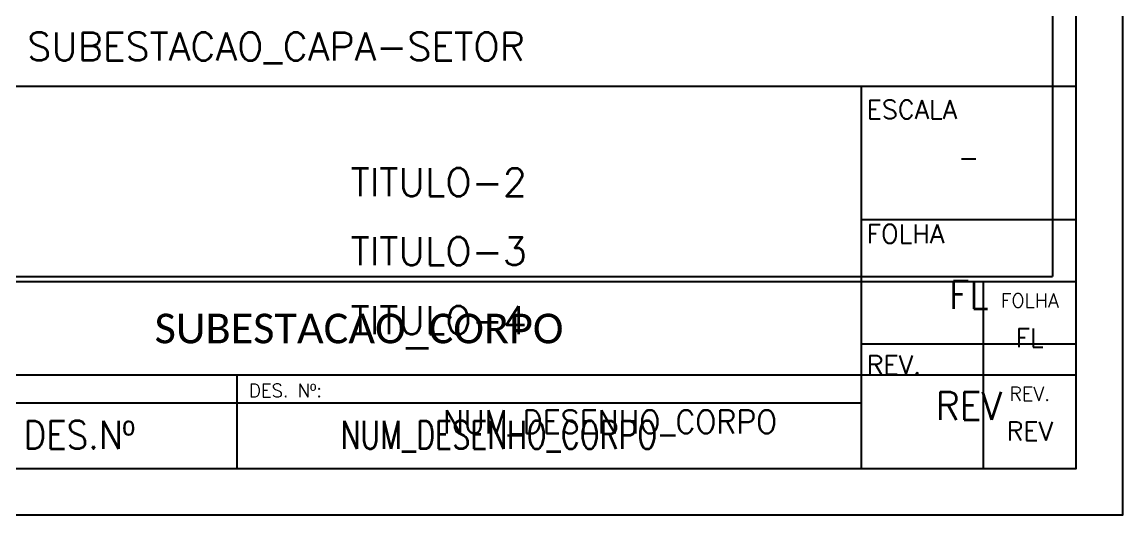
# Model space of a CAD drawing. Header units: millimetres. Extents: x 508 to 928, y 0 to 297.
# Drawn here: x 810.3 to 928.3, y 0 to 52.9 of the extents above; entities that cross this region are included whole.
import ezdxf
from ezdxf.enums import TextEntityAlignment as Align

# ---------------------------------------------------------------- set-up
doc = ezdxf.new("R2010")
doc.units = ezdxf.units.MM
doc.header["$LTSCALE"] = 8
for name, color, linetype in [('-1', 7, 'Continuous'), ('1', 7, 'Continuous'), ('ELET3_LINHA-2', 7, 'Continuous')]:
    doc.layers.add(name, color=color, linetype=linetype)
doc.styles.add('Legend', font='calibri.ttf')
doc.styles.add('RA120', font='romans.shx', dxfattribs={"height": 1.5})
doc.styles.add('ROMANS', font='ROMANS9.SHX')

msp = doc.modelspace()

# ---------------------------------------------------------------- linework, layer by layer
at = {"layer": '-1', "color": 2}
msp.add_line((833.32, 15), (833.32, 5), dxfattribs=at)
msp.add_lwpolyline([(928.32, 297), (508.32, 297), (508.32, 0), (928.32, 0)], close=True, dxfattribs=at)
at = {"layer": '-1', "color": 6}
msp.add_lwpolyline([(923.32, 292), (533.32, 292), (533.32, 5), (923.32, 5)], close=True, dxfattribs=at)
at = {"layer": '-1', "color": 2}
for points in [[(923.32, 25), (533.32, 25)], [(913.32, 25), (913.32, 5)], [(923.32, 15), (779.51, 15)], [(833.32, 15), (833.32, 5)]]:
    msp.add_lwpolyline(points, dxfattribs=at)
at = {"layer": '1', "color": 3}
msp.add_line((748.32, 46), (923.32, 46), dxfattribs=at)
at = {"layer": '1', "color": 6}
for p, q in [((900.25, 46), (900.25, 5)), ((923.32, 31.67), (900.25, 31.67)), ((923.32, 18.33), (900.25, 18.33)), ((900.25, 12), (809.66, 12))]:
    msp.add_line(p, q, dxfattribs=at)
at = {"layer": '1', "color": 2}
msp.add_lwpolyline([(928.32, 297), (508.32, 297), (508.32, 0), (928.32, 0)], close=True, dxfattribs=at)
at = {"layer": '1', "color": 6}
msp.add_lwpolyline([(923.32, 292), (533.32, 292), (533.32, 5), (923.32, 5)], close=True, dxfattribs=at)
at = {"layer": 'ELET3_LINHA-2', "color": 4}
for p in [(920.76, 85.59), (536.08, 25.59)]:
    msp.add_line(p, (920.76, 25.59), dxfattribs=at)

# ---------------------------------------------------------------- texts
at = {"layer": '-1', "color": 1, "style": 'ROMANS'}
for s, p in [('FOLHA', (918.32, 23)), ('REV.', (918.32, 13))]:
    msp.add_text(s, height=1.5, dxfattribs=at).set_placement(p, align=Align.MIDDLE_CENTER)
at = {"layer": '-1', "color": 2, "lineweight": 0, "style": 'ROMANS'}
msp.add_text('DES. Nº:', height=1.413, dxfattribs=at).set_placement((834.61, 12.65))
at = {"layer": '-1', "color": 5, "style": 'Legend'}
msp.add_attdef('SUBESTACAO_CORPO', text='SE XXXXX', height=3.179, dxfattribs=at).set_placement((846.41, 20), align=Align.MIDDLE_CENTER)
at = {"layer": '-1', "color": 2, "style": 'ROMANS'}
for tag, p in [('FL', (918.32, 19)), ('REV', (918.32, 9))]:
    msp.add_attdef(tag, text='', height=2, dxfattribs=at).set_placement(p, align=Align.MIDDLE_CENTER)
at = {"layer": '-1', "color": 1, "linetype": 'Continuous', "lineweight": 0, "style": 'ROMANS', "width": 0.95}
msp.add_attdef('NUM_DESENHO_CORPO', text='LEST-XXX-SUB-00-DES-XXX-001', height=2.5, dxfattribs=at).set_placement((873.32, 10), align=Align.MIDDLE_CENTER)
at = {"layer": '1', "color": 3, "style": 'ROMANS'}
for s, p in [('ESCALA', (900.84, 42.49)), ('FOLHA', (900.84, 29.16)), ('REV.', (900.84, 15.09))]:
    msp.add_text(s, height=2, dxfattribs=at).set_placement(p)
msp.add_text('-', height=2, dxfattribs=at).set_placement((911.79, 38.33), align=Align.MIDDLE)
at = {"layer": '1', "color": 3, "style": 'RA120', "width": 0.9}
msp.add_text('DES.Nº', height=3, dxfattribs=at).set_placement((810.42, 7.1))
at = {"layer": '1', "color": 3, "linetype": 'Continuous', "style": 'ROMANS'}
for tag, text, p in [('SUBESTACAO_CAPA-SETOR', 'SE XXXXX', (837.51, 50.25)), ('TITULO-2', 'DIAGRAMA XXXXXXX', (854.95, 35.69)), ('TITULO-3', 'VÃO XX - LT', (854.95, 28.29)), ('TITULO-4', 'PAINEL XXXX', (854.95, 20.89))]:
    msp.add_attdef(tag, text=text, height=3, dxfattribs=at).set_placement(p, align=Align.MIDDLE_CENTER)
at = {"layer": '1', "color": 3, "style": 'RA120', "width": 0.95}
for tag, text, p in [('FL', '1', (911.79, 23.61)), ('REV', '00', (911.79, 11.72))]:
    msp.add_attdef(tag, text=text, height=3, dxfattribs=at).set_placement(p, align=Align.MIDDLE_CENTER)
at = {"layer": '1', "color": 3, "linetype": 'Continuous', "style": 'ROMANS', "width": 0.75}
msp.add_attdef('NUM_DESENHO_CORPO', text='XXX-VXXX-XXX-XX-PE-EL-XX-DE-00XX', height=3, dxfattribs=at).set_placement((861.4, 8.6), align=Align.MIDDLE_CENTER)

doc.saveas('drawing.dxf')
